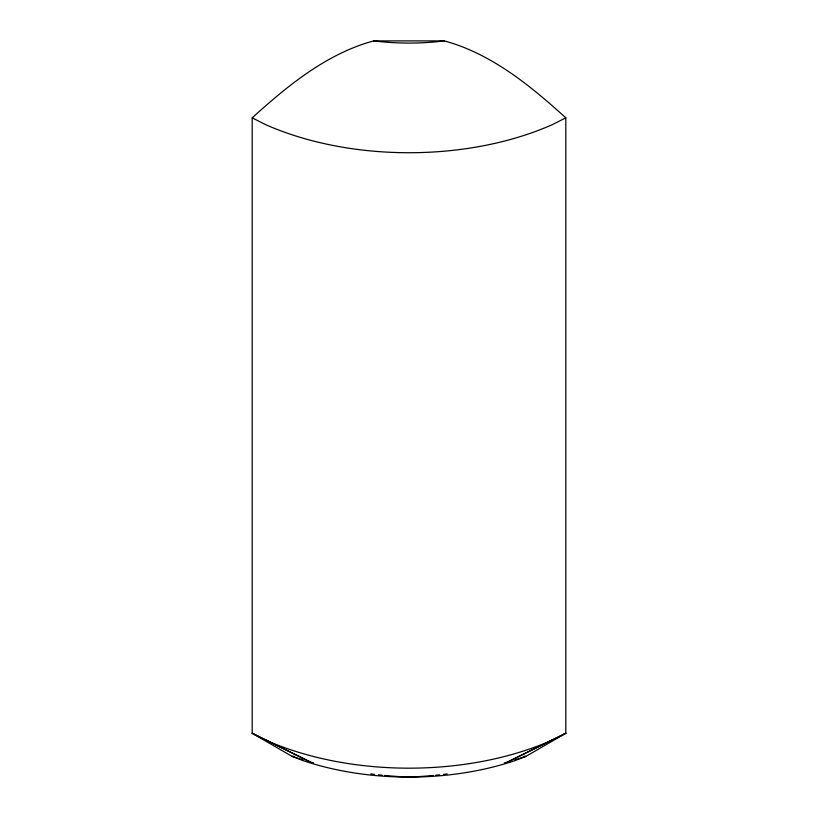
<?xml version="1.0" encoding="UTF-8"?>
<svg xmlns="http://www.w3.org/2000/svg" width="818" height="818" viewBox="0 0 818 818"><rect width="100%" height="100%" fill="white"/><g stroke="black" fill="none" stroke-linecap="round" stroke-linejoin="round"><path stroke-width="1.23" d="M252.189 117.833C287.67 85.685 326.638 53.651 373.673 40.9L444.317 40.9C491.362 53.651 530.32 85.685 565.811 117.833L565.811 733.265L526.005 756.343L514.522 760.771A211.054 121.851 0 0 1 303.478 760.771L291.995 756.343L252.189 733.265L252.189 117.833L265.605 124.622A235.543 135.993 0 0 0 552.395 124.622L565.811 117.833M507.814 761.895L565.811 733.265L507.814 761.895A273.907 158.14 0 0 1 504.328 762.846M444.317 40.9C420.912 43.814 397.088 43.814 373.673 40.9M294.541 756.343L291.995 756.343A273.907 158.14 0 0 0 302.824 759.769M523.459 756.343L526.005 756.343A273.907 158.14 0 0 1 515.176 759.769M310.186 761.895L252.189 733.265L310.186 761.895A273.907 158.14 0 0 0 313.672 762.846M552.395 740.065A235.543 135.993 0 0 1 265.605 740.065M384.746 775.454A273.907 158.14 0 0 0 409 777.1A273.907 158.14 0 0 0 433.254 775.454M382.211 775.208A273.907 158.14 0 0 1 378.417 774.81M374.624 774.38A273.907 158.14 0 0 1 370.851 773.93M447.149 773.93A273.907 158.14 0 0 1 443.376 774.38M439.593 774.81A273.907 158.14 0 0 1 435.789 775.208"/></g></svg>
